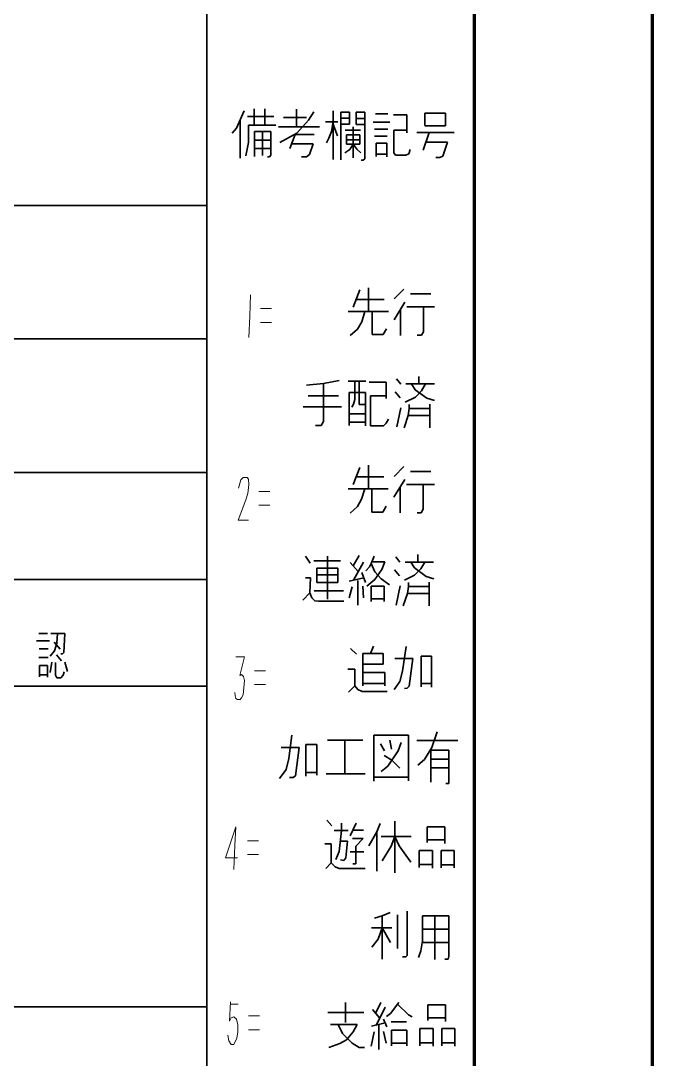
# Model space of a CAD drawing. Header units: millimetres. Extents: x 1333 to 104182, y -62926 to -5704.
# Drawn here: x 51457.1 to 51528, y -62705.4 to -62588.8 of the extents above; entities that cross this region are included whole.
import ezdxf

# ---------------------------------------------------------------- set-up
doc = ezdxf.new("R2010")
doc.units = ezdxf.units.MM
doc.header["$LTSCALE"] = 0.5
doc.layers.add('11', color=3, linetype='Continuous')

msp = doc.modelspace()

# ---------------------------------------------------------------- linework, layer by layer
at = {"color": 7, "lineweight": 70}
for p, q in [((51527.971, -61727.561), (51527.971, -62915.561)), ((51507.971, -61747.561), (51507.971, -62895.561))]:
    msp.add_line(p, q, dxfattribs=at)
at = {"color": 7, "lineweight": 35}
for p, q in [((51477.971, -62587.561), (51477.971, -62895.561)), ((51507.971, -62587.561), (51507.971, -62895.561)), ((51477.971, -62609.561), (51227.971, -62609.561)), ((51307.971, -62624.561), (51477.971, -62624.561)), ((51477.971, -62639.561), (51227.971, -62639.561)), ((51477.971, -62651.561), (51227.971, -62651.561)), ((51227.971, -62663.561), (51477.971, -62663.561)), ((51477.971, -62699.561), (51227.971, -62699.561))]:
    msp.add_line(p, q, dxfattribs=at)
at = {"color": 7, "lineweight": 35, "ltscale": 0.026489}
msp.add_line((51482.182, -62598.95), (51481.309, -62600.881), dxfattribs=at)
at = {"color": 7, "lineweight": 35, "ltscale": 0.022592}
for p, q in [((51483.282, -62600.532), (51483.282, -62598.724)), ((51484.493, -62598.724), (51484.493, -62600.532))]:
    msp.add_line(p, q, dxfattribs=at)
at = {"color": 7, "lineweight": 35, "ltscale": 0.024792}
msp.add_line((51488.055, -62598.765), (51488.055, -62600.748), dxfattribs=at)
at = {"color": 7, "lineweight": 35, "ltscale": 0.013913}
msp.add_line((51489.968, -62599.065), (51489.372, -62600.005), dxfattribs=at)
at = {"color": 7, "lineweight": 35, "ltscale": 0.068463}
msp.add_line((51492.153, -62598.944), (51492.153, -62604.421), dxfattribs=at)
at = {"color": 7, "lineweight": 35, "ltscale": 0.012268}
for p, q in [((51493.007, -62599.087), (51493.988, -62599.087)), ((51493.007, -62599.76), (51493.988, -62599.76)), ((51493.988, -62600.446), (51493.007, -62600.446))]:
    msp.add_line(p, q, dxfattribs=at)
at = {"color": 7, "lineweight": 35, "ltscale": 0.067004}
msp.add_line((51493.007, -62604.447), (51493.007, -62599.087), dxfattribs=at)
at = {"color": 7, "lineweight": 35, "ltscale": 0.016992}
msp.add_line((51493.988, -62599.087), (51493.988, -62600.446), dxfattribs=at)
at = {"color": 7, "lineweight": 35, "ltscale": 0.016995}
msp.add_line((51494.724, -62599.1), (51494.724, -62600.459), dxfattribs=at)
at = {"color": 7, "lineweight": 35, "ltscale": 0.012109}
for p, q in [((51494.724, -62599.1), (51495.693, -62599.1)), ((51494.724, -62599.786), (51495.693, -62599.786)), ((51494.724, -62600.459), (51495.693, -62600.459))]:
    msp.add_line(p, q, dxfattribs=at)
at = {"color": 7, "lineweight": 35, "ltscale": 0.065225}
msp.add_line((51495.693, -62599.1), (51495.693, -62604.318), dxfattribs=at)
at = {"color": 7, "lineweight": 35, "ltscale": 0.017529}
msp.add_line((51496.895, -62599.26), (51498.298, -62599.26), dxfattribs=at)
at = {"color": 7, "lineweight": 35, "ltscale": 0.018738}
msp.add_line((51498.943, -62599.377), (51500.442, -62599.377), dxfattribs=at)
at = {"color": 7, "lineweight": 35, "ltscale": 0.025366}
msp.add_line((51500.442, -62599.377), (51500.442, -62601.406), dxfattribs=at)
at = {"color": 7, "lineweight": 35, "ltscale": 0.017297}
msp.add_line((51502.459, -62600.582), (51502.459, -62599.198), dxfattribs=at)
at = {"color": 7, "lineweight": 35, "ltscale": 0.028625}
for p, q in [((51502.459, -62599.198), (51504.749, -62599.198)), ((51504.749, -62600.624), (51502.459, -62600.624))]:
    msp.add_line(p, q, dxfattribs=at)
at = {"color": 7, "lineweight": 35, "ltscale": 0.017828}
msp.add_line((51504.749, -62599.198), (51504.749, -62600.624), dxfattribs=at)
at = {"color": 7, "lineweight": 35, "ltscale": 0.05408}
msp.add_line((51481.733, -62599.944), (51481.733, -62604.27), dxfattribs=at)
at = {"color": 7, "lineweight": 35, "ltscale": 0.037341}
msp.add_line((51482.521, -62599.567), (51485.509, -62599.567), dxfattribs=at)
at = {"color": 7, "lineweight": 35, "ltscale": 0.038745}
msp.add_line((51485.733, -62600.532), (51482.634, -62600.532), dxfattribs=at)
at = {"color": 7, "lineweight": 35, "ltscale": 0.024649}
msp.add_line((51482.634, -62600.532), (51482.634, -62602.504), dxfattribs=at)
at = {"color": 7, "lineweight": 35, "ltscale": 0.03197}
msp.add_line((51486.599, -62599.686), (51489.157, -62599.686), dxfattribs=at)
at = {"color": 7, "lineweight": 35, "ltscale": 0.024245}
msp.add_line((51489.372, -62600.005), (51488.081, -62601.453), dxfattribs=at)
at = {"color": 7, "lineweight": 35, "ltscale": 0.017285}
msp.add_line((51491.301, -62600.162), (51492.683, -62600.162), dxfattribs=at)
at = {"color": 7, "lineweight": 35, "ltscale": 0.013968}
msp.add_line((51492.153, -62600.162), (51491.96, -62601.262), dxfattribs=at)
at = {"color": 7, "lineweight": 35, "ltscale": 0.018589}
msp.add_line((51492.12, -62600.354), (51492.657, -62601.741), dxfattribs=at)
at = {"color": 7, "lineweight": 35, "ltscale": 0.023584}
msp.add_line((51496.638, -62600.217), (51498.524, -62600.217), dxfattribs=at)
at = {"color": 7, "lineweight": 35, "ltscale": 0.009398}
msp.add_line((51481.309, -62600.881), (51480.802, -62601.436), dxfattribs=at)
at = {"color": 7, "lineweight": 35, "ltscale": 0.022888}
for p, q in [((51483.31, -62601.271), (51485.141, -62601.271)), ((51483.31, -62602.233), (51485.141, -62602.233)), ((51483.31, -62603.166), (51485.141, -62603.166))]:
    msp.add_line(p, q, dxfattribs=at)
at = {"color": 7, "lineweight": 35, "ltscale": 0.035175}
msp.add_line((51483.31, -62604.085), (51483.31, -62601.271), dxfattribs=at)
at = {"color": 7, "lineweight": 35, "ltscale": 0.033734}
msp.add_line((51484.207, -62601.271), (51484.207, -62603.97), dxfattribs=at)
at = {"color": 7, "lineweight": 35, "ltscale": 0.033121}
msp.add_line((51485.141, -62601.271), (51485.141, -62603.921), dxfattribs=at)
at = {"color": 7, "lineweight": 35, "ltscale": 0.057776}
msp.add_line((51486.016, -62600.748), (51490.638, -62600.748), dxfattribs=at)
at = {"color": 7, "lineweight": 35, "ltscale": 0.027368}
msp.add_line((51488.081, -62601.453), (51486.156, -62602.496), dxfattribs=at)
at = {"color": 7, "lineweight": 35, "ltscale": 0.020655}
msp.add_line((51487.872, -62601.613), (51487.309, -62603.167), dxfattribs=at)
at = {"color": 7, "lineweight": 35, "ltscale": 0.026672}
msp.add_line((51490.006, -62601.613), (51487.872, -62601.613), dxfattribs=at)
at = {"color": 7, "lineweight": 35, "ltscale": 0.010094}
msp.add_line((51491.96, -62601.262), (51491.663, -62602.013), dxfattribs=at)
at = {"color": 7, "lineweight": 35, "ltscale": 0.021643}
msp.add_line((51493.497, -62601.12), (51495.228, -62601.12), dxfattribs=at)
at = {"color": 7, "lineweight": 35, "ltscale": 0.013272}
for p, q in [((51493.665, -62601.638), (51493.665, -62602.699)), ((51495.151, -62602.699), (51495.151, -62601.638))]:
    msp.add_line(p, q, dxfattribs=at)
at = {"color": 7, "lineweight": 35, "ltscale": 0.018579}
for p, q in [((51495.151, -62601.638), (51493.665, -62601.638)), ((51493.665, -62602.181), (51495.151, -62602.181)), ((51493.665, -62602.699), (51495.151, -62602.699))]:
    msp.add_line(p, q, dxfattribs=at)
at = {"color": 7, "lineweight": 35, "ltscale": 0.043378}
msp.add_line((51494.401, -62600.731), (51494.401, -62604.201), dxfattribs=at)
at = {"color": 7, "lineweight": 35, "ltscale": 0.018542}
for p, q in [((51496.799, -62600.992), (51498.282, -62600.992)), ((51500.442, -62601.121), (51498.959, -62601.121))]:
    msp.add_line(p, q, dxfattribs=at)
at = {"color": 7, "lineweight": 35, "ltscale": 0.031509}
msp.add_line((51498.959, -62601.121), (51498.959, -62603.642), dxfattribs=at)
at = {"color": 7, "lineweight": 35, "ltscale": 0.052173}
msp.add_line((51501.561, -62601.373), (51505.735, -62601.373), dxfattribs=at)
at = {"color": 7, "lineweight": 35, "ltscale": 0.026109}
msp.add_line((51502.917, -62601.373), (51502.254, -62603.353), dxfattribs=at)
at = {"color": 7, "lineweight": 35, "ltscale": 0.018816}
msp.add_line((51482.634, -62602.504), (51482.352, -62603.983), dxfattribs=at)
at = {"color": 7, "lineweight": 35, "ltscale": 0.030383}
msp.add_line((51487.499, -62602.642), (51489.929, -62602.642), dxfattribs=at)
at = {"color": 7, "lineweight": 35, "ltscale": 0.015813}
msp.add_line((51489.929, -62602.642), (51489.499, -62603.831), dxfattribs=at)
at = {"color": 7, "lineweight": 35, "ltscale": 0.007452}
msp.add_line((51491.663, -62602.013), (51491.391, -62602.544), dxfattribs=at)
at = {"color": 7, "lineweight": 35, "ltscale": 0.008432}
msp.add_line((51494.401, -62602.699), (51494.04, -62603.269), dxfattribs=at)
at = {"color": 7, "lineweight": 35, "ltscale": 0.008768}
msp.add_line((51494.401, -62602.699), (51494.828, -62603.256), dxfattribs=at)
at = {"color": 7, "lineweight": 35, "ltscale": 0.017737}
msp.add_line((51496.799, -62601.794), (51498.218, -62601.794), dxfattribs=at)
at = {"color": 7, "lineweight": 35, "ltscale": 0.018582}
msp.add_line((51496.975, -62604.069), (51496.975, -62602.582), dxfattribs=at)
at = {"color": 7, "lineweight": 35, "ltscale": 0.015125}
for p, q in [((51496.975, -62602.582), (51498.185, -62602.582)), ((51496.975, -62603.81), (51498.185, -62603.81))]:
    msp.add_line(p, q, dxfattribs=at)
at = {"color": 7, "lineweight": 35, "ltscale": 0.019067}
msp.add_line((51498.185, -62602.582), (51498.185, -62604.108), dxfattribs=at)
at = {"color": 7, "lineweight": 35, "ltscale": 0.030469}
msp.add_line((51502.557, -62602.444), (51504.995, -62602.444), dxfattribs=at)
at = {"color": 7, "lineweight": 35, "ltscale": 0.020978}
msp.add_line((51504.995, -62602.444), (51504.462, -62604.036), dxfattribs=at)
at = {"color": 7, "lineweight": 35, "ltscale": 0.002612}
msp.add_line((51484.999, -62604.101), (51484.79, -62604.101), dxfattribs=at)
at = {"color": 7, "lineweight": 35, "ltscale": 0.002874}
msp.add_line((51485.141, -62603.921), (51484.999, -62604.101), dxfattribs=at)
at = {"color": 7, "lineweight": 35, "ltscale": 0.006799}
msp.add_line((51489.144, -62604.094), (51488.6, -62604.094), dxfattribs=at)
at = {"color": 7, "lineweight": 35, "ltscale": 0.005517}
msp.add_line((51489.499, -62603.831), (51489.144, -62604.094), dxfattribs=at)
at = {"color": 7, "lineweight": 35, "ltscale": 0.008515}
msp.add_line((51494.04, -62603.269), (51493.471, -62603.644), dxfattribs=at)
at = {"color": 7, "lineweight": 35, "ltscale": 0.007557}
msp.add_line((51494.828, -62603.256), (51495.28, -62603.657), dxfattribs=at)
at = {"color": 7, "lineweight": 35, "ltscale": 0.004298}
msp.add_line((51498.959, -62603.642), (51499.16, -62603.921), dxfattribs=at)
at = {"color": 7, "lineweight": 35, "ltscale": 0.014221}
msp.add_line((51499.16, -62603.921), (51500.298, -62603.921), dxfattribs=at)
at = {"color": 7, "lineweight": 35, "ltscale": 0.004869}
msp.add_line((51500.298, -62603.921), (51500.651, -62603.757), dxfattribs=at)
at = {"color": 7, "lineweight": 35, "ltscale": 0.006296}
msp.add_line((51500.651, -62603.757), (51500.811, -62603.28), dxfattribs=at)
at = {"color": 7, "lineweight": 35, "ltscale": 0.0046}
msp.add_line((51504.462, -62604.036), (51504.128, -62604.19), dxfattribs=at)
at = {"color": 7, "lineweight": 35, "ltscale": 0.002832}
msp.add_line((51495.532, -62604.479), (51495.305, -62604.479), dxfattribs=at)
at = {"color": 7, "lineweight": 35, "ltscale": 0.002853}
msp.add_line((51495.693, -62604.318), (51495.532, -62604.479), dxfattribs=at)
at = {"color": 7, "lineweight": 35, "ltscale": 0.005664}
msp.add_line((51504.128, -62604.19), (51503.675, -62604.19), dxfattribs=at)
at = {"color": 7, "lineweight": 35, "ltscale": 0.026062}
msp.add_line((51495.165, -62619.045), (51494.395, -62620.983), dxfattribs=at)
at = {"color": 7, "lineweight": 35, "ltscale": 0.033304}
for p, q in [((51496.132, -62618.803), (51496.132, -62621.467)), ((51496.118, -62638.732), (51496.118, -62641.397))]:
    msp.add_line(p, q, dxfattribs=at)
at = {"color": 7, "lineweight": 35, "ltscale": 0.019246}
msp.add_line((51500.086, -62618.957), (51499.01, -62620.058), dxfattribs=at)
at = {"color": 7, "lineweight": 35, "ltscale": 0.039099}
for p, q in [((51494.739, -62620.117), (51497.867, -62620.117)), ((51494.726, -62640.046), (51497.854, -62640.046))]:
    msp.add_line(p, q, dxfattribs=at)
at = {"color": 7, "lineweight": 35, "ltscale": 0.029158}
for p, q in [((51500.218, -62620.41), (51498.987, -62622.392)), ((51500.205, -62640.34), (51498.974, -62642.321))]:
    msp.add_line(p, q, dxfattribs=at)
at = {"color": 7, "lineweight": 35, "ltscale": 0.028564}
for p, q in [((51500.833, -62619.507), (51503.118, -62619.507)), ((51500.82, -62639.437), (51503.105, -62639.437))]:
    msp.add_line(p, q, dxfattribs=at)
at = {"color": 7, "lineweight": 35, "ltscale": 0.056299}
for p, q in [((51493.846, -62621.467), (51498.35, -62621.467)), ((51493.834, -62641.397), (51498.338, -62641.397))]:
    msp.add_line(p, q, dxfattribs=at)
at = {"color": 7, "lineweight": 35, "ltscale": 0.015235}
for p, q in [((51495.714, -62621.467), (51495.362, -62622.634)), ((51495.701, -62641.397), (51495.349, -62642.564))]:
    msp.add_line(p, q, dxfattribs=at)
at = {"color": 7, "lineweight": 35, "ltscale": 0.032477}
msp.add_line((51496.526, -62621.467), (51496.526, -62624.065), dxfattribs=at)
at = {"color": 7, "lineweight": 35, "ltscale": 0.036459}
msp.add_line((51499.704, -62621.237), (51499.704, -62624.153), dxfattribs=at)
at = {"color": 7, "lineweight": 35, "ltscale": 0.039001}
msp.add_line((51500.415, -62620.961), (51503.535, -62620.961), dxfattribs=at)
at = {"color": 7, "lineweight": 35, "ltscale": 0.034955}
for p, q in [((51502.283, -62620.961), (51502.283, -62623.757)), ((51502.27, -62640.89), (51502.27, -62643.687))]:
    msp.add_line(p, q, dxfattribs=at)
at = {"color": 7, "lineweight": 35, "ltscale": 0.011701}
msp.add_line((51495.362, -62622.634), (51494.901, -62623.449), dxfattribs=at)
at = {"color": 7, "lineweight": 35, "ltscale": 0.013835}
msp.add_line((51494.901, -62623.449), (51494.066, -62624.175), dxfattribs=at)
at = {"color": 7, "lineweight": 35, "ltscale": 0.009281}
msp.add_line((51497.757, -62624.065), (51498.128, -62623.422), dxfattribs=at)
at = {"color": 7, "lineweight": 35, "ltscale": 0.005464}
for p, q in [((51502.283, -62623.757), (51502.064, -62624.135)), ((51502.27, -62643.687), (51502.052, -62644.065))]:
    msp.add_line(p, q, dxfattribs=at)
at = {"color": 7, "lineweight": 35, "ltscale": 0.015381}
for p, q in [((51496.526, -62624.065), (51497.757, -62624.065)), ((51496.513, -62643.995), (51497.744, -62643.995))]:
    msp.add_line(p, q, dxfattribs=at)
at = {"color": 7, "lineweight": 35, "ltscale": 0.006055}
for p, q in [((51502.064, -62624.135), (51501.58, -62624.135)), ((51502.052, -62644.065), (51501.567, -62644.065))]:
    msp.add_line(p, q, dxfattribs=at)
at = {"color": 7, "lineweight": 35, "ltscale": 0.023991}
msp.add_line((51489.144, -62629.746), (51491.055, -62629.57), dxfattribs=at)
at = {"color": 7, "lineweight": 35, "ltscale": 0.022685}
msp.add_line((51491.055, -62629.57), (51492.836, -62629.218), dxfattribs=at)
at = {"color": 7, "lineweight": 35, "ltscale": 0.053122}
msp.add_line((51491.055, -62629.57), (51491.055, -62633.82), dxfattribs=at)
at = {"color": 7, "lineweight": 35, "ltscale": 0.024707}
msp.add_line((51493.846, -62629.306), (51495.823, -62629.306), dxfattribs=at)
at = {"color": 7, "lineweight": 35, "ltscale": 0.025598}
msp.add_line((51494.593, -62629.306), (51494.593, -62631.354), dxfattribs=at)
at = {"color": 7, "lineweight": 35, "ltscale": 0.032755}
msp.add_line((51495.077, -62629.306), (51495.077, -62631.926), dxfattribs=at)
at = {"color": 7, "lineweight": 35, "ltscale": 0.023621}
msp.add_line((51496.197, -62629.394), (51498.087, -62629.394), dxfattribs=at)
at = {"color": 7, "lineweight": 35, "ltscale": 0.02312}
msp.add_line((51498.087, -62629.394), (51498.087, -62631.244), dxfattribs=at)
at = {"color": 7, "lineweight": 35, "ltscale": 0.009403}
msp.add_line((51499.273, -62629.042), (51499.734, -62629.636), dxfattribs=at)
at = {"color": 7, "lineweight": 35, "ltscale": 0.039832}
msp.add_line((51500.327, -62629.614), (51503.513, -62629.614), dxfattribs=at)
at = {"color": 7, "lineweight": 35, "ltscale": 0.009538}
for p, q in [((51500.942, -62629.614), (51501.36, -62630.253)), ((51500.86, -62649.612), (51501.278, -62650.251))]:
    msp.add_line(p, q, dxfattribs=at)
at = {"color": 7, "lineweight": 35, "ltscale": 0.010736}
for p, q in [((51501.756, -62629.614), (51501.756, -62628.755)), ((51501.674, -62649.612), (51501.674, -62648.753))]:
    msp.add_line(p, q, dxfattribs=at)
at = {"color": 7, "lineweight": 35, "ltscale": 0.011223}
for p, q in [((51502.524, -62629.614), (51502.063, -62630.385)), ((51497.939, -62649.6), (51497.63, -62650.443)), ((51502.442, -62649.612), (51501.981, -62650.383))]:
    msp.add_line(p, q, dxfattribs=at)
at = {"color": 7, "lineweight": 35, "ltscale": 0.022803}
for p, q in [((51493.956, -62630.561), (51495.78, -62630.561)), ((51493.956, -62632.961), (51495.78, -62632.961)), ((51493.956, -62633.908), (51495.78, -62633.908))]:
    msp.add_line(p, q, dxfattribs=at)
at = {"color": 7, "lineweight": 35, "ltscale": 0.04624}
msp.add_line((51493.956, -62634.26), (51493.956, -62630.561), dxfattribs=at)
at = {"color": 7, "lineweight": 35, "ltscale": 0.047064}
msp.add_line((51495.78, -62630.561), (51495.78, -62634.326), dxfattribs=at)
at = {"color": 7, "lineweight": 35, "ltscale": 0.042386}
msp.add_line((51496.329, -62630.935), (51496.329, -62634.326), dxfattribs=at)
at = {"color": 7, "lineweight": 35, "ltscale": 0.021973}
msp.add_line((51498.087, -62630.935), (51496.329, -62630.935), dxfattribs=at)
at = {"color": 7, "lineweight": 35, "ltscale": 0.011127}
for p, q in [((51499.119, -62630.495), (51499.69, -62631.177)), ((51499.037, -62650.493), (51499.608, -62651.175))]:
    msp.add_line(p, q, dxfattribs=at)
at = {"color": 7, "lineweight": 35, "ltscale": 0.020452}
for p, q in [((51501.36, -62630.253), (51502.679, -62631.222)), ((51501.278, -62650.251), (51502.596, -62651.22))]:
    msp.add_line(p, q, dxfattribs=at)
at = {"color": 7, "lineweight": 35, "ltscale": 0.012254}
msp.add_line((51502.063, -62630.385), (51501.382, -62631.089), dxfattribs=at)
at = {"color": 7, "lineweight": 35, "ltscale": 0.042297}
msp.add_line((51489.364, -62630.957), (51492.748, -62630.957), dxfattribs=at)
at = {"color": 7, "lineweight": 35, "ltscale": 0.004815}
msp.add_line((51494.455, -62631.869), (51494.263, -62632.202), dxfattribs=at)
at = {"color": 7, "lineweight": 35, "ltscale": 0.006662}
msp.add_line((51494.593, -62631.354), (51494.455, -62631.869), dxfattribs=at)
at = {"color": 7, "lineweight": 35, "ltscale": 0.008789}
msp.add_line((51495.077, -62631.926), (51495.78, -62631.926), dxfattribs=at)
at = {"color": 7, "lineweight": 35, "ltscale": 0.015854}
msp.add_line((51501.382, -62631.089), (51500.239, -62631.64), dxfattribs=at)
at = {"color": 7, "lineweight": 35, "ltscale": 0.005807}
msp.add_line((51500.693, -62631.902), (51500.693, -62632.366), dxfattribs=at)
at = {"color": 7, "lineweight": 35, "ltscale": 0.011203}
for p, q in [((51502.679, -62631.222), (51503.535, -62631.486)), ((51502.596, -62651.22), (51503.453, -62651.484))]:
    msp.add_line(p, q, dxfattribs=at)
at = {"color": 7, "lineweight": 35, "ltscale": 0.033029}
for p, q in [((51503.008, -62631.882), (51503.008, -62634.524)), ((51502.926, -62651.88), (51502.926, -62654.522))]:
    msp.add_line(p, q, dxfattribs=at)
at = {"color": 7, "lineweight": 35, "ltscale": 0.053833}
msp.add_line((51488.793, -62632.168), (51493.099, -62632.168), dxfattribs=at)
at = {"color": 7, "lineweight": 35, "ltscale": 0.027528}
msp.add_line((51499.317, -62634.436), (51499.757, -62632.278), dxfattribs=at)
at = {"color": 7, "lineweight": 35, "ltscale": 0.0181}
for p, q in [((51500.591, -62633.159), (51500.108, -62634.524)), ((51500.509, -62653.157), (51500.026, -62654.522))]:
    msp.add_line(p, q, dxfattribs=at)
at = {"color": 7, "lineweight": 35, "ltscale": 0.009992}
msp.add_line((51500.693, -62632.366), (51500.591, -62633.159), dxfattribs=at)
at = {"color": 7, "lineweight": 35, "ltscale": 0.030212}
for p, q in [((51500.591, -62633.159), (51503.008, -62633.159)), ((51500.509, -62653.157), (51502.926, -62653.157))]:
    msp.add_line(p, q, dxfattribs=at)
at = {"color": 7, "lineweight": 35, "ltscale": 0.028931}
for p, q in [((51500.693, -62632.366), (51503.008, -62632.366)), ((51500.611, -62652.365), (51502.926, -62652.365))]:
    msp.add_line(p, q, dxfattribs=at)
at = {"color": 7, "lineweight": 35, "ltscale": 0.008105}
msp.add_line((51490.804, -62634.257), (51490.155, -62634.257), dxfattribs=at)
at = {"color": 7, "lineweight": 35, "ltscale": 0.006311}
msp.add_line((51491.055, -62633.82), (51490.804, -62634.257), dxfattribs=at)
at = {"color": 7, "lineweight": 35, "ltscale": 0.018396}
msp.add_line((51496.329, -62634.326), (51497.801, -62634.326), dxfattribs=at)
at = {"color": 7, "lineweight": 35, "ltscale": 0.005641}
msp.add_line((51497.801, -62634.326), (51498.12, -62634.007), dxfattribs=at)
at = {"color": 7, "lineweight": 35, "ltscale": 0.006568}
msp.add_line((51498.12, -62634.007), (51498.383, -62633.552), dxfattribs=at)
at = {"color": 7, "lineweight": 35, "ltscale": 0.026057}
msp.add_line((51495.151, -62638.974), (51494.383, -62640.912), dxfattribs=at)
at = {"color": 7, "lineweight": 35, "ltscale": 0.019243}
msp.add_line((51500.073, -62638.887), (51498.997, -62639.987), dxfattribs=at)
at = {"color": 7, "lineweight": 35, "ltscale": 0.03248}
msp.add_line((51496.513, -62641.397), (51496.513, -62643.995), dxfattribs=at)
at = {"color": 7, "lineweight": 35, "ltscale": 0.036456}
msp.add_line((51499.692, -62641.166), (51499.692, -62644.083), dxfattribs=at)
at = {"color": 7, "lineweight": 35, "ltscale": 0.038989}
msp.add_line((51500.403, -62640.89), (51503.522, -62640.89), dxfattribs=at)
at = {"color": 7, "lineweight": 35, "ltscale": 0.011707}
msp.add_line((51495.349, -62642.564), (51494.888, -62643.378), dxfattribs=at)
at = {"color": 7, "lineweight": 35, "ltscale": 0.013828}
msp.add_line((51494.888, -62643.378), (51494.054, -62644.105), dxfattribs=at)
at = {"color": 7, "lineweight": 35, "ltscale": 0.009289}
msp.add_line((51497.744, -62643.995), (51498.116, -62643.352), dxfattribs=at)
at = {"color": 7, "lineweight": 35, "ltscale": 0.012115}
msp.add_line((51489.047, -62648.934), (51489.575, -62649.746), dxfattribs=at)
at = {"color": 7, "lineweight": 35, "ltscale": 0.037488}
msp.add_line((51489.986, -62649.489), (51492.985, -62649.489), dxfattribs=at)
at = {"color": 7, "lineweight": 35, "ltscale": 0.060452}
msp.add_line((51491.505, -62648.96), (51491.505, -62653.796), dxfattribs=at)
at = {"color": 7, "lineweight": 35, "ltscale": 0.016808}
msp.add_line((51495.069, -62648.857), (51494.413, -62650.03), dxfattribs=at)
at = {"color": 7, "lineweight": 35, "ltscale": 0.011191}
msp.add_line((51496.755, -62648.96), (51496.408, -62649.785), dxfattribs=at)
at = {"color": 7, "lineweight": 35, "ltscale": 0.009411}
msp.add_line((51499.19, -62649.04), (51499.652, -62649.634), dxfattribs=at)
at = {"color": 7, "lineweight": 35, "ltscale": 0.020151}
for p, q in [((51490.321, -62650.288), (51490.321, -62651.9)), ((51492.688, -62651.9), (51492.688, -62650.288))]:
    msp.add_line(p, q, dxfattribs=at)
at = {"color": 7, "lineweight": 35, "ltscale": 0.02959}
for p, q in [((51492.688, -62650.288), (51490.321, -62650.288)), ((51492.688, -62651.062), (51490.321, -62651.062)), ((51490.321, -62651.9), (51492.688, -62651.9))]:
    msp.add_line(p, q, dxfattribs=at)
at = {"color": 7, "lineweight": 35, "ltscale": 0.01723}
msp.add_line((51494.065, -62649.656), (51494.979, -62650.688), dxfattribs=at)
at = {"color": 7, "lineweight": 35, "ltscale": 0.029078}
msp.add_line((51495.571, -62649.63), (51494.426, -62651.655), dxfattribs=at)
at = {"color": 7, "lineweight": 35, "ltscale": 0.007867}
msp.add_line((51496.24, -62650.133), (51495.815, -62650.598), dxfattribs=at)
at = {"color": 7, "lineweight": 35, "ltscale": 0.004832}
msp.add_line((51496.408, -62649.785), (51496.24, -62650.133), dxfattribs=at)
at = {"color": 7, "lineweight": 35, "ltscale": 0.012763}
msp.add_line((51496.408, -62649.785), (51496.833, -62650.714), dxfattribs=at)
at = {"color": 7, "lineweight": 35, "ltscale": 0.018176}
for p, q in [((51496.485, -62649.6), (51497.939, -62649.6)), ((51496.421, -62652.313), (51497.875, -62652.313)), ((51496.421, -62653.757), (51497.875, -62653.757))]:
    msp.add_line(p, q, dxfattribs=at)
at = {"color": 7, "lineweight": 35, "ltscale": 0.017303}
msp.add_line((51497.63, -62650.443), (51496.819, -62651.565), dxfattribs=at)
at = {"color": 7, "lineweight": 35, "ltscale": 0.013237}
msp.add_line((51496.833, -62650.714), (51497.527, -62651.513), dxfattribs=at)
at = {"color": 7, "lineweight": 35, "ltscale": 0.039819}
msp.add_line((51500.245, -62649.612), (51503.43, -62649.612), dxfattribs=at)
at = {"color": 7, "lineweight": 35, "ltscale": 0.012257}
msp.add_line((51501.981, -62650.383), (51501.3, -62651.088), dxfattribs=at)
at = {"color": 7, "lineweight": 35, "ltscale": 0.007087}
msp.add_line((51489.034, -62651.371), (51489.6, -62651.397), dxfattribs=at)
at = {"color": 7, "lineweight": 35, "ltscale": 0.02081}
msp.add_line((51489.6, -62651.397), (51489.536, -62653.061), dxfattribs=at)
at = {"color": 7, "lineweight": 35, "ltscale": 0.021142}
msp.add_line((51493.937, -62651.758), (51495.584, -62651.371), dxfattribs=at)
at = {"color": 7, "lineweight": 35, "ltscale": 0.034821}
msp.add_line((51494.928, -62651.681), (51494.928, -62654.467), dxfattribs=at)
at = {"color": 7, "lineweight": 35, "ltscale": 0.015353}
msp.add_line((51495.365, -62650.766), (51495.803, -62651.913), dxfattribs=at)
at = {"color": 7, "lineweight": 35, "ltscale": 0.014493}
msp.add_line((51496.819, -62651.565), (51495.944, -62652.326), dxfattribs=at)
at = {"color": 7, "lineweight": 35, "ltscale": 0.014467}
msp.add_line((51497.527, -62651.513), (51498.479, -62652.171), dxfattribs=at)
at = {"color": 7, "lineweight": 35, "ltscale": 0.015852}
msp.add_line((51501.3, -62651.088), (51500.157, -62651.638), dxfattribs=at)
at = {"color": 7, "lineweight": 35, "ltscale": 0.005811}
msp.add_line((51500.611, -62651.9), (51500.611, -62652.365), dxfattribs=at)
at = {"color": 7, "lineweight": 35, "ltscale": 0.014014}
msp.add_line((51489.536, -62653.061), (51488.763, -62653.873), dxfattribs=at)
at = {"color": 7, "lineweight": 35, "ltscale": 0.007453}
msp.add_line((51489.536, -62653.061), (51489.755, -62653.616), dxfattribs=at)
at = {"color": 7, "lineweight": 35, "ltscale": 0.040857}
msp.add_line((51490.038, -62652.842), (51493.306, -62652.842), dxfattribs=at)
at = {"color": 7, "lineweight": 35, "ltscale": 0.015832}
msp.add_line((51494.284, -62652.391), (51493.963, -62653.616), dxfattribs=at)
at = {"color": 7, "lineweight": 35, "ltscale": 0.016815}
msp.add_line((51495.469, -62652.3), (51495.571, -62653.641), dxfattribs=at)
at = {"color": 7, "lineweight": 35, "ltscale": 0.021439}
for p, q in [((51496.421, -62654.028), (51496.421, -62652.313)), ((51497.875, -62652.313), (51497.875, -62654.028))]:
    msp.add_line(p, q, dxfattribs=at)
at = {"color": 7, "lineweight": 35, "ltscale": 0.027525}
msp.add_line((51499.235, -62654.434), (51499.675, -62652.276), dxfattribs=at)
at = {"color": 7, "lineweight": 35, "ltscale": 0.009989}
msp.add_line((51500.611, -62652.365), (51500.509, -62653.157), dxfattribs=at)
at = {"color": 7, "lineweight": 35, "ltscale": 0.005915}
msp.add_line((51489.755, -62653.616), (51490.089, -62653.951), dxfattribs=at)
at = {"color": 7, "lineweight": 35, "ltscale": 0.005361}
msp.add_line((51490.089, -62653.951), (51490.514, -62654.003), dxfattribs=at)
at = {"color": 7, "lineweight": 35, "ltscale": 0.035547}
msp.add_line((51490.514, -62654.003), (51493.358, -62654.003), dxfattribs=at)
at = {"color": 7, "lineweight": 35, "ltscale": 0.011829}
msp.add_line((51459.129, -62657.628), (51460.075, -62657.628), dxfattribs=at)
at = {"color": 7, "lineweight": 35, "ltscale": 0.01936}
msp.add_line((51460.475, -62657.647), (51462.024, -62657.647), dxfattribs=at)
at = {"color": 7, "lineweight": 35, "ltscale": 0.013301}
msp.add_line((51461.202, -62657.647), (51461.154, -62658.71), dxfattribs=at)
at = {"color": 7, "lineweight": 35, "ltscale": 0.026356}
msp.add_line((51462.024, -62657.647), (51461.938, -62659.754), dxfattribs=at)
at = {"color": 7, "lineweight": 35, "ltscale": 0.01803}
msp.add_line((51458.871, -62658.442), (51460.313, -62658.442), dxfattribs=at)
at = {"color": 7, "lineweight": 35, "ltscale": 0.013477}
msp.add_line((51460.82, -62658.595), (51461.527, -62659.409), dxfattribs=at)
at = {"color": 7, "lineweight": 35, "ltscale": 0.011503}
msp.add_line((51461.154, -62658.71), (51460.858, -62659.582), dxfattribs=at)
at = {"color": 7, "lineweight": 35, "ltscale": 0.012549}
msp.add_line((51459.147, -62659.361), (51460.151, -62659.361), dxfattribs=at)
at = {"color": 7, "lineweight": 35, "ltscale": 0.009363}
msp.add_line((51460.858, -62659.582), (51460.389, -62660.166), dxfattribs=at)
at = {"color": 7, "lineweight": 35, "ltscale": 0.010799}
msp.add_line((51461.116, -62660.041), (51461.661, -62660.712), dxfattribs=at)
at = {"color": 7, "lineweight": 35, "ltscale": 0.002505}
msp.add_line((51461.775, -62659.907), (51461.575, -62659.917), dxfattribs=at)
at = {"color": 7, "lineweight": 35, "ltscale": 0.002798}
msp.add_line((51461.938, -62659.754), (51461.775, -62659.907), dxfattribs=at)
at = {"color": 7, "lineweight": 35, "ltscale": 0.01167}
msp.add_line((51494.09, -62659.321), (51494.791, -62659.938), dxfattribs=at)
at = {"color": 7, "lineweight": 35, "ltscale": 0.028906}
for p, q in [((51495.468, -62659.888), (51497.78, -62659.888)), ((51497.78, -62661.084), (51495.468, -62661.084))]:
    msp.add_line(p, q, dxfattribs=at)
at = {"color": 7, "lineweight": 35, "ltscale": 0.045157}
msp.add_line((51495.468, -62663.501), (51495.468, -62659.888), dxfattribs=at)
at = {"color": 7, "lineweight": 35, "ltscale": 0.011326}
msp.add_line((51496.673, -62659.05), (51496.329, -62659.888), dxfattribs=at)
at = {"color": 7, "lineweight": 35, "ltscale": 0.014951}
msp.add_line((51497.78, -62659.888), (51497.78, -62661.084), dxfattribs=at)
at = {"color": 7, "lineweight": 35, "ltscale": 0.034764}
msp.add_line((51500.364, -62659.111), (51499.946, -62661.861), dxfattribs=at)
at = {"color": 7, "lineweight": 35, "ltscale": 0.012781}
msp.add_line((51459.129, -62660.329), (51460.151, -62660.329), dxfattribs=at)
at = {"color": 7, "lineweight": 35, "ltscale": 0.010999}
for p, q in [((51459.195, -62661.229), (51460.075, -62661.229)), ((51459.195, -62662.282), (51460.075, -62662.282))]:
    msp.add_line(p, q, dxfattribs=at)
at = {"color": 7, "lineweight": 35, "ltscale": 0.015799}
msp.add_line((51459.195, -62662.493), (51459.195, -62661.229), dxfattribs=at)
at = {"color": 7, "lineweight": 35, "ltscale": 0.016516}
msp.add_line((51460.075, -62661.229), (51460.075, -62662.55), dxfattribs=at)
at = {"color": 7, "lineweight": 35, "ltscale": 0.014818}
msp.add_line((51460.591, -62660.855), (51460.389, -62662.024), dxfattribs=at)
at = {"color": 7, "lineweight": 35, "ltscale": 0.017834}
msp.add_line((51460.972, -62660.884), (51460.972, -62662.311), dxfattribs=at)
at = {"color": 7, "lineweight": 35, "ltscale": 0.013793}
msp.add_line((51462.033, -62660.855), (51462.329, -62661.918), dxfattribs=at)
at = {"color": 7, "lineweight": 35, "ltscale": 0.02522}
msp.add_line((51499.096, -62660.431), (51501.114, -62660.431), dxfattribs=at)
at = {"color": 7, "lineweight": 35, "ltscale": 0.039231}
msp.add_line((51501.114, -62660.431), (51500.672, -62663.538), dxfattribs=at)
at = {"color": 7, "lineweight": 35, "ltscale": 0.014624}
for p, q in [((51502.024, -62660.172), (51503.194, -62660.172)), ((51503.194, -62663.254), (51502.024, -62663.254))]:
    msp.add_line(p, q, dxfattribs=at)
at = {"color": 7, "lineweight": 35, "ltscale": 0.043307}
msp.add_line((51502.024, -62663.637), (51502.024, -62660.172), dxfattribs=at)
at = {"color": 7, "lineweight": 35, "ltscale": 0.043768}
msp.add_line((51503.194, -62660.172), (51503.194, -62663.673), dxfattribs=at)
at = {"color": 7, "lineweight": 35, "ltscale": 0.00408}
msp.add_line((51460.972, -62662.311), (51461.136, -62662.594), dxfattribs=at)
at = {"color": 7, "lineweight": 35, "ltscale": 0.005028}
msp.add_line((51461.575, -62662.594), (51461.859, -62662.309), dxfattribs=at)
at = {"color": 7, "lineweight": 35, "ltscale": 0.004708}
msp.add_line((51461.859, -62662.309), (51461.957, -62661.945), dxfattribs=at)
at = {"color": 7, "lineweight": 35, "ltscale": 0.009998}
msp.add_line((51493.806, -62661.627), (51494.606, -62661.627), dxfattribs=at)
at = {"color": 7, "lineweight": 35, "ltscale": 0.023425}
msp.add_line((51494.606, -62661.627), (51494.606, -62663.501), dxfattribs=at)
at = {"color": 7, "lineweight": 35, "ltscale": 0.031213}
for p, q in [((51495.468, -62662.021), (51497.965, -62662.021)), ((51495.468, -62663.242), (51497.965, -62663.242))]:
    msp.add_line(p, q, dxfattribs=at)
at = {"color": 7, "lineweight": 35, "ltscale": 0.018649}
msp.add_line((51497.965, -62662.021), (51497.965, -62663.513), dxfattribs=at)
at = {"color": 7, "lineweight": 35, "ltscale": 0.014994}
msp.add_line((51499.946, -62661.861), (51499.638, -62663.02), dxfattribs=at)
at = {"color": 7, "lineweight": 35, "ltscale": 0.005493}
msp.add_line((51461.136, -62662.594), (51461.575, -62662.594), dxfattribs=at)
at = {"color": 7, "lineweight": 35, "ltscale": 0.012846}
msp.add_line((51494.606, -62663.501), (51493.88, -62664.228), dxfattribs=at)
at = {"color": 7, "lineweight": 35, "ltscale": 0.006719}
msp.add_line((51494.606, -62663.501), (51494.927, -62663.932), dxfattribs=at)
at = {"color": 7, "lineweight": 35, "ltscale": 0.00791}
msp.add_line((51499.38, -62663.415), (51498.999, -62663.92), dxfattribs=at)
at = {"color": 7, "lineweight": 35, "ltscale": 0.005891}
msp.add_line((51499.638, -62663.02), (51499.38, -62663.415), dxfattribs=at)
at = {"color": 7, "lineweight": 35, "ltscale": 0.003947}
msp.add_line((51500.672, -62663.538), (51500.474, -62663.785), dxfattribs=at)
at = {"color": 7, "lineweight": 35, "ltscale": 0.006604}
msp.add_line((51494.927, -62663.932), (51495.406, -62664.154), dxfattribs=at)
at = {"color": 7, "lineweight": 35, "ltscale": 0.035364}
msp.add_line((51495.406, -62664.154), (51498.235, -62664.154), dxfattribs=at)
at = {"color": 7, "lineweight": 35, "ltscale": 0.00369}
msp.add_line((51500.474, -62663.785), (51500.179, -62663.797), dxfattribs=at)
at = {"color": 7, "lineweight": 35, "ltscale": 0.032837}
msp.add_line((51487.52, -62669.059), (51487.161, -62671.661), dxfattribs=at)
at = {"color": 7, "lineweight": 35, "ltscale": 0.064307}
msp.add_line((51496.728, -62674.203), (51496.728, -62669.059), dxfattribs=at)
at = {"color": 7, "lineweight": 35, "ltscale": 0.048694}
for p, q in [((51496.728, -62669.059), (51500.624, -62669.059)), ((51496.728, -62673.783), (51500.624, -62673.783))]:
    msp.add_line(p, q, dxfattribs=at)
at = {"color": 7, "lineweight": 35, "ltscale": 0.063806}
msp.add_line((51500.624, -62669.059), (51500.624, -62674.163), dxfattribs=at)
at = {"color": 7, "lineweight": 35, "ltscale": 0.023103}
msp.add_line((51503.839, -62668.678), (51503.22, -62670.42), dxfattribs=at)
at = {"color": 7, "lineweight": 35, "ltscale": 0.025464}
for p, q in [((51486.303, -62670.42), (51488.34, -62670.42)), ((51503.12, -62670.72), (51505.157, -62670.72)), ((51503.12, -62671.761), (51505.157, -62671.761)), ((51503.12, -62672.722), (51505.157, -62672.722))]:
    msp.add_line(p, q, dxfattribs=at)
at = {"color": 7, "lineweight": 35, "ltscale": 0.040129}
msp.add_line((51488.34, -62670.42), (51487.921, -62673.603), dxfattribs=at)
at = {"color": 7, "lineweight": 35, "ltscale": 0.04429}
msp.add_line((51489.098, -62673.643), (51489.098, -62670.099), dxfattribs=at)
at = {"color": 7, "lineweight": 35, "ltscale": 0.015234}
for p, q in [((51489.098, -62670.099), (51490.317, -62670.099)), ((51489.098, -62673.242), (51490.317, -62673.242))]:
    msp.add_line(p, q, dxfattribs=at)
at = {"color": 7, "lineweight": 35, "ltscale": 0.043039}
msp.add_line((51490.317, -62670.099), (51490.317, -62673.543), dxfattribs=at)
at = {"color": 7, "lineweight": 35, "ltscale": 0.04917}
msp.add_line((51491.536, -62669.599), (51495.47, -62669.599), dxfattribs=at)
at = {"color": 7, "lineweight": 35, "ltscale": 0.04729}
msp.add_line((51493.472, -62669.599), (51493.472, -62673.382), dxfattribs=at)
at = {"color": 7, "lineweight": 35, "ltscale": 0.011082}
msp.add_line((51497.487, -62670.019), (51497.907, -62670.8), dxfattribs=at)
at = {"color": 7, "lineweight": 35, "ltscale": 0.012709}
msp.add_line((51498.526, -62669.619), (51498.706, -62670.62), dxfattribs=at)
at = {"color": 7, "lineweight": 35, "ltscale": 0.012587}
msp.add_line((51499.445, -62670.8), (51499.804, -62669.859), dxfattribs=at)
at = {"color": 7, "lineweight": 35, "ltscale": 0.057166}
msp.add_line((51501.562, -62669.659), (51506.136, -62669.659), dxfattribs=at)
at = {"color": 7, "lineweight": 35, "ltscale": 0.01973}
msp.add_line((51503.22, -62670.42), (51502.421, -62671.781), dxfattribs=at)
at = {"color": 7, "lineweight": 35, "ltscale": 0.016199}
msp.add_line((51487.161, -62671.661), (51486.862, -62672.922), dxfattribs=at)
at = {"color": 7, "lineweight": 35, "ltscale": 0.012621}
msp.add_line((51497.888, -62671.321), (51498.751, -62671.844), dxfattribs=at)
at = {"color": 7, "lineweight": 35, "ltscale": 0.02615}
msp.add_line((51498.286, -62672.542), (51499.445, -62670.8), dxfattribs=at)
at = {"color": 7, "lineweight": 35, "ltscale": 0.045288}
msp.add_line((51503.12, -62674.343), (51503.12, -62670.72), dxfattribs=at)
at = {"color": 7, "lineweight": 35, "ltscale": 0.04704}
msp.add_line((51505.157, -62670.72), (51505.157, -62674.483), dxfattribs=at)
at = {"color": 7, "lineweight": 35, "ltscale": 0.01174}
msp.add_line((51497.548, -62673.122), (51498.286, -62672.542), dxfattribs=at)
at = {"color": 7, "lineweight": 35, "ltscale": 0.016009}
msp.add_line((51498.751, -62671.844), (51499.644, -62672.762), dxfattribs=at)
at = {"color": 7, "lineweight": 35, "ltscale": 0.012411}
msp.add_line((51502.421, -62671.781), (51501.662, -62672.422), dxfattribs=at)
at = {"color": 7, "lineweight": 35, "ltscale": 0.015411}
msp.add_line((51486.862, -62672.922), (51486.142, -62673.923), dxfattribs=at)
at = {"color": 7, "lineweight": 35, "ltscale": 0.005249}
msp.add_line((51487.661, -62673.823), (51487.241, -62673.823), dxfattribs=at)
at = {"color": 7, "lineweight": 35, "ltscale": 0.004257}
msp.add_line((51487.921, -62673.603), (51487.661, -62673.823), dxfattribs=at)
at = {"color": 7, "lineweight": 35, "ltscale": 0.054932}
msp.add_line((51491.355, -62673.382), (51495.75, -62673.382), dxfattribs=at)
at = {"color": 7, "lineweight": 35, "ltscale": 0.004248}
msp.add_line((51505.157, -62674.483), (51504.817, -62674.483), dxfattribs=at)
at = {"color": 7, "lineweight": 35, "ltscale": 0.010826}
msp.add_line((51491.436, -62678.599), (51492.018, -62679.24), dxfattribs=at)
at = {"color": 7, "lineweight": 35, "ltscale": 0.072397}
msp.add_line((51499.096, -62678.715), (51499.096, -62684.507), dxfattribs=at)
at = {"color": 7, "lineweight": 35, "ltscale": 0.019629}
msp.add_line((51492.251, -62679.745), (51493.821, -62679.745), dxfattribs=at)
at = {"color": 7, "lineweight": 35, "ltscale": 0.029861}
msp.add_line((51493.104, -62679.745), (51492.813, -62682.116), dxfattribs=at)
at = {"color": 7, "lineweight": 35, "ltscale": 0.009961}
msp.add_line((51493.104, -62678.948), (51493.104, -62679.745), dxfattribs=at)
at = {"color": 7, "lineweight": 35, "ltscale": 0.019765}
msp.add_line((51494.753, -62678.948), (51494.054, -62680.367), dxfattribs=at)
at = {"color": 7, "lineweight": 35, "ltscale": 0.014697}
msp.add_line((51494.372, -62679.721), (51495.548, -62679.721), dxfattribs=at)
at = {"color": 7, "lineweight": 35, "ltscale": 0.012853}
msp.add_line((51497.448, -62678.968), (51497.06, -62679.92), dxfattribs=at)
at = {"color": 7, "lineweight": 35, "ltscale": 0.021866}
for p, q in [((51502.704, -62681.106), (51502.704, -62679.357)), ((51502.78, -62701.101), (51502.78, -62699.352))]:
    msp.add_line(p, q, dxfattribs=at)
at = {"color": 7, "lineweight": 35, "ltscale": 0.024963}
for p, q in [((51502.704, -62679.357), (51504.701, -62679.357)), ((51502.704, -62680.795), (51504.701, -62680.795)), ((51502.78, -62699.352), (51504.777, -62699.352)), ((51502.78, -62700.79), (51504.777, -62700.79))]:
    msp.add_line(p, q, dxfattribs=at)
at = {"color": 7, "lineweight": 35, "ltscale": 0.02308}
for p, q in [((51504.701, -62679.357), (51504.701, -62681.203)), ((51504.777, -62699.352), (51504.777, -62701.199))]:
    msp.add_line(p, q, dxfattribs=at)
at = {"color": 7, "lineweight": 35, "ltscale": 0.010352}
msp.add_line((51492.955, -62680.961), (51493.783, -62680.961), dxfattribs=at)
at = {"color": 7, "lineweight": 35, "ltscale": 0.023586}
msp.add_line((51493.783, -62680.961), (51493.569, -62682.836), dxfattribs=at)
at = {"color": 7, "lineweight": 35, "ltscale": 0.015027}
msp.add_line((51494.326, -62680.659), (51495.528, -62680.659), dxfattribs=at)
at = {"color": 7, "lineweight": 35, "ltscale": 0.014931}
msp.add_line((51495.528, -62680.659), (51494.683, -62681.503), dxfattribs=at)
at = {"color": 7, "lineweight": 35, "ltscale": 0.022409}
msp.add_line((51497.06, -62679.92), (51496.168, -62681.475), dxfattribs=at)
at = {"color": 7, "lineweight": 35, "ltscale": 0.054904}
msp.add_line((51497.06, -62679.92), (51497.06, -62684.313), dxfattribs=at)
at = {"color": 7, "lineweight": 35, "ltscale": 0.041943}
msp.add_line((51497.545, -62680.425), (51500.9, -62680.425), dxfattribs=at)
at = {"color": 7, "lineweight": 35, "ltscale": 0.014704}
msp.add_line((51499.096, -62680.425), (51498.65, -62681.514), dxfattribs=at)
at = {"color": 7, "lineweight": 35, "ltscale": 0.014671}
msp.add_line((51499.096, -62680.425), (51499.581, -62681.495), dxfattribs=at)
at = {"color": 7, "lineweight": 35, "ltscale": 0.008972}
msp.add_line((51491.222, -62681.242), (51491.94, -62681.242), dxfattribs=at)
at = {"color": 7, "lineweight": 35, "ltscale": 0.026965}
msp.add_line((51491.94, -62681.242), (51491.94, -62683.399), dxfattribs=at)
at = {"color": 7, "lineweight": 35, "ltscale": 0.012227}
msp.add_line((51492.813, -62682.116), (51492.464, -62683.03), dxfattribs=at)
at = {"color": 7, "lineweight": 35, "ltscale": 0.018921}
msp.add_line((51494.073, -62682.136), (51495.587, -62682.136), dxfattribs=at)
at = {"color": 7, "lineweight": 35, "ltscale": 0.024911}
msp.add_line((51494.683, -62681.503), (51494.683, -62683.496), dxfattribs=at)
at = {"color": 7, "lineweight": 35, "ltscale": 0.023989}
msp.add_line((51498.65, -62681.514), (51497.641, -62683.146), dxfattribs=at)
at = {"color": 7, "lineweight": 35, "ltscale": 0.027828}
msp.add_line((51499.581, -62681.495), (51500.881, -62683.302), dxfattribs=at)
at = {"color": 7, "lineweight": 35, "ltscale": 0.018665}
for p, q in [((51501.811, -62682), (51503.304, -62682)), ((51501.811, -62683.593), (51503.304, -62683.593))]:
    msp.add_line(p, q, dxfattribs=at)
at = {"color": 7, "lineweight": 35, "ltscale": 0.024051}
for p, q in [((51501.811, -62683.924), (51501.811, -62682)), ((51501.888, -62703.92), (51501.888, -62701.995))]:
    msp.add_line(p, q, dxfattribs=at)
at = {"color": 7, "lineweight": 35, "ltscale": 0.02478}
for p, q in [((51503.304, -62682), (51503.304, -62683.982)), ((51503.382, -62701.995), (51503.382, -62703.978))]:
    msp.add_line(p, q, dxfattribs=at)
at = {"color": 7, "lineweight": 35, "ltscale": 0.018188}
for p, q in [((51504.274, -62682), (51505.729, -62682)), ((51504.274, -62683.613), (51505.729, -62683.613)), ((51504.35, -62701.995), (51505.805, -62701.995)), ((51504.35, -62703.609), (51505.805, -62703.609))]:
    msp.add_line(p, q, dxfattribs=at)
at = {"color": 7, "lineweight": 35, "ltscale": 0.024292}
msp.add_line((51504.274, -62683.943), (51504.274, -62682), dxfattribs=at)
at = {"color": 7, "lineweight": 35, "ltscale": 0.024536}
for p, q in [((51505.729, -62682), (51505.729, -62683.963)), ((51505.805, -62701.995), (51505.805, -62703.958))]:
    msp.add_line(p, q, dxfattribs=at)
at = {"color": 7, "lineweight": 35, "ltscale": 0.010809}
msp.add_line((51491.94, -62683.399), (51491.329, -62684.011), dxfattribs=at)
at = {"color": 7, "lineweight": 35, "ltscale": 0.007896}
msp.add_line((51491.94, -62683.399), (51492.387, -62683.846), dxfattribs=at)
at = {"color": 7, "lineweight": 35, "ltscale": 0.004399}
msp.add_line((51493.337, -62683.127), (51492.997, -62683.036), dxfattribs=at)
at = {"color": 7, "lineweight": 35, "ltscale": 0.00466}
msp.add_line((51493.569, -62682.836), (51493.337, -62683.127), dxfattribs=at)
at = {"color": 7, "lineweight": 35, "ltscale": 0.005992}
msp.add_line((51492.387, -62683.846), (51492.833, -62684.021), dxfattribs=at)
at = {"color": 7, "lineweight": 35, "ltscale": 0.036597}
msp.add_line((51492.833, -62684.021), (51495.761, -62684.021), dxfattribs=at)
at = {"color": 7, "lineweight": 35, "ltscale": 0.004236}
msp.add_line((51494.683, -62683.496), (51494.345, -62683.496), dxfattribs=at)
at = {"color": 7, "lineweight": 35, "ltscale": 0.012213}
msp.add_line((51498.544, -62688.973), (51497.641, -62689.348), dxfattribs=at)
at = {"color": 7, "lineweight": 35, "ltscale": 0.046832}
msp.add_line((51499.394, -62689.244), (51499.394, -62692.991), dxfattribs=at)
at = {"color": 7, "lineweight": 35, "ltscale": 0.062335}
msp.add_line((51500.452, -62688.805), (51500.452, -62693.792), dxfattribs=at)
at = {"color": 7, "lineweight": 35, "ltscale": 0.011218}
msp.add_line((51497.641, -62689.348), (51496.778, -62689.593), dxfattribs=at)
at = {"color": 7, "lineweight": 35, "ltscale": 0.060556}
msp.add_line((51497.641, -62689.348), (51497.641, -62694.192), dxfattribs=at)
at = {"color": 7, "lineweight": 35, "ltscale": 0.03504}
msp.add_line((51502.192, -62692.138), (51502.192, -62689.335), dxfattribs=at)
at = {"color": 7, "lineweight": 35, "ltscale": 0.037061}
for p, q in [((51502.192, -62689.335), (51505.157, -62689.335)), ((51502.192, -62690.833), (51505.157, -62690.833))]:
    msp.add_line(p, q, dxfattribs=at)
at = {"color": 7, "lineweight": 35, "ltscale": 0.061365}
msp.add_line((51503.571, -62689.335), (51503.571, -62694.244), dxfattribs=at)
at = {"color": 7, "lineweight": 35, "ltscale": 0.057004}
msp.add_line((51505.157, -62689.335), (51505.157, -62693.895), dxfattribs=at)
at = {"color": 7, "lineweight": 35, "ltscale": 0.028357}
msp.add_line((51496.469, -62690.704), (51498.737, -62690.704), dxfattribs=at)
at = {"color": 7, "lineweight": 35, "ltscale": 0.016443}
msp.add_line((51497.641, -62690.704), (51497.203, -62691.944), dxfattribs=at)
at = {"color": 7, "lineweight": 35, "ltscale": 0.023444}
msp.add_line((51497.641, -62690.704), (51498.596, -62692.319), dxfattribs=at)
at = {"color": 7, "lineweight": 35, "ltscale": 0.01462}
msp.add_line((51497.203, -62691.944), (51496.494, -62692.874), dxfattribs=at)
at = {"color": 7, "lineweight": 35, "ltscale": 0.014231}
msp.add_line((51502.012, -62693.262), (51502.192, -62692.138), dxfattribs=at)
at = {"color": 7, "lineweight": 35, "ltscale": 0.037476}
msp.add_line((51502.159, -62692.346), (51505.157, -62692.346), dxfattribs=at)
at = {"color": 7, "lineweight": 35, "ltscale": 0.002741}
msp.add_line((51500.452, -62693.792), (51500.297, -62693.946), dxfattribs=at)
at = {"color": 7, "lineweight": 35, "ltscale": 0.01011}
msp.add_line((51501.741, -62694.024), (51502.012, -62693.262), dxfattribs=at)
at = {"color": 7, "lineweight": 35, "ltscale": 0.00392}
msp.add_line((51505.157, -62693.895), (51505.076, -62694.198), dxfattribs=at)
at = {"color": 7, "lineweight": 35, "ltscale": 0.004504}
msp.add_line((51500.297, -62693.946), (51499.936, -62693.946), dxfattribs=at)
at = {"color": 7, "lineweight": 35, "ltscale": 0.004956}
msp.add_line((51505.076, -62694.198), (51504.679, -62694.198), dxfattribs=at)
at = {"color": 7, "lineweight": 35, "ltscale": 0.028043}
msp.add_line((51493.535, -62699.078), (51493.535, -62701.321), dxfattribs=at)
at = {"color": 7, "lineweight": 35, "ltscale": 0.016178}
msp.add_line((51497.507, -62699.078), (51496.929, -62700.235), dxfattribs=at)
at = {"color": 7, "lineweight": 35, "ltscale": 0.028404}
msp.add_line((51497.978, -62699.603), (51496.973, -62701.641), dxfattribs=at)
at = {"color": 7, "lineweight": 35, "ltscale": 0.019601}
msp.add_line((51499.532, -62699.065), (51498.574, -62700.306), dxfattribs=at)
at = {"color": 7, "lineweight": 35, "ltscale": 0.021538}
msp.add_line((51499.384, -62699.257), (51500.619, -62700.458), dxfattribs=at)
at = {"color": 7, "lineweight": 35, "ltscale": 0.050537}
msp.add_line((51491.55, -62700.199), (51495.593, -62700.199), dxfattribs=at)
at = {"color": 7, "lineweight": 35, "ltscale": 0.015153}
msp.add_line((51496.587, -62699.873), (51497.37, -62700.798), dxfattribs=at)
at = {"color": 7, "lineweight": 35, "ltscale": 0.006966}
msp.add_line((51498.574, -62700.306), (51498.141, -62700.657), dxfattribs=at)
at = {"color": 7, "lineweight": 35, "ltscale": 0.005766}
msp.add_line((51500.619, -62700.458), (51501.016, -62700.693), dxfattribs=at)
at = {"color": 7, "lineweight": 35, "ltscale": 0.037451}
msp.add_line((51491.839, -62701.538), (51494.835, -62701.538), dxfattribs=at)
at = {"color": 7, "lineweight": 35, "ltscale": 0.01415}
msp.add_line((51492.705, -62701.538), (51493.21, -62702.551), dxfattribs=at)
at = {"color": 7, "lineweight": 35, "ltscale": 0.011731}
msp.add_line((51494.835, -62701.538), (51494.401, -62702.37), dxfattribs=at)
at = {"color": 7, "lineweight": 35, "ltscale": 0.019919}
msp.add_line((51496.459, -62701.747), (51498.002, -62701.349), dxfattribs=at)
at = {"color": 7, "lineweight": 35, "ltscale": 0.034985}
msp.add_line((51497.273, -62701.536), (51497.277, -62704.335), dxfattribs=at)
at = {"color": 7, "lineweight": 35, "ltscale": 0.011858}
msp.add_line((51497.803, -62700.939), (51498.188, -62701.805), dxfattribs=at)
at = {"color": 7, "lineweight": 35, "ltscale": 0.021765}
for p, q in [((51498.656, -62701.243), (51500.397, -62701.243)), ((51498.691, -62702.168), (51500.432, -62702.168)), ((51498.691, -62703.644), (51500.432, -62703.644))]:
    msp.add_line(p, q, dxfattribs=at)
at = {"color": 7, "lineweight": 35, "ltscale": 0.018677}
for p, q in [((51501.888, -62701.995), (51503.382, -62701.995)), ((51501.888, -62703.589), (51503.382, -62703.589))]:
    msp.add_line(p, q, dxfattribs=at)
at = {"color": 7, "lineweight": 35, "ltscale": 0.024295}
msp.add_line((51504.35, -62703.939), (51504.35, -62701.995), dxfattribs=at)
at = {"color": 7, "lineweight": 35, "ltscale": 0.019175}
msp.add_line((51493.21, -62702.551), (51494.294, -62703.637), dxfattribs=at)
at = {"color": 7, "lineweight": 35, "ltscale": 0.01475}
msp.add_line((51494.401, -62702.37), (51493.643, -62703.275), dxfattribs=at)
at = {"color": 7, "lineweight": 35, "ltscale": 0.020469}
msp.add_line((51496.751, -62702.356), (51496.424, -62703.96), dxfattribs=at)
at = {"color": 7, "lineweight": 35, "ltscale": 0.016831}
msp.add_line((51497.791, -62702.332), (51498.095, -62703.644), dxfattribs=at)
at = {"color": 7, "lineweight": 35, "ltscale": 0.022253}
msp.add_line((51498.691, -62703.949), (51498.691, -62702.168), dxfattribs=at)
at = {"color": 7, "lineweight": 35, "ltscale": 0.022107}
msp.add_line((51500.432, -62702.168), (51500.432, -62703.937), dxfattribs=at)
at = {"color": 7, "lineweight": 35, "ltscale": 0.016288}
msp.add_line((51492.886, -62703.673), (51491.657, -62704.107), dxfattribs=at)
at = {"color": 7, "lineweight": 35, "ltscale": 0.010699}
msp.add_line((51493.643, -62703.275), (51492.886, -62703.673), dxfattribs=at)
at = {"color": 7, "lineweight": 35, "ltscale": 0.011536}
msp.add_line((51494.294, -62703.637), (51495.088, -62704.107), dxfattribs=at)
at = {"color": 7, "lineweight": 35, "ltscale": 0.007228}
msp.add_line((51495.088, -62704.107), (51495.665, -62704.143), dxfattribs=at)
at = {"color": 3}
msp.add_lwpolyline([(49845.971, -61727.561), (51527.971, -61727.561), (51527.971, -62915.561), (49845.971, -62915.561)], close=True, dxfattribs=at)
at = {"color": 7, "lineweight": 13}
for points in [[(51482.867, -62619.587), (51482.787, -62621.987), (51482.706, -62624.387)], [(51483.996, -62621.147), (51485.233, -62621.147)], [(51483.996, -62622.707), (51485.233, -62622.707)], [(51482.634, -62644.92), (51481.505, -62644.92), (51482.365, -62642.64), (51482.58, -62641.92), (51482.687, -62640.9), (51482.634, -62640.3), (51482.499, -62640.12), (51482.042, -62640.12), (51481.8, -62640.36), (51481.532, -62641.32)], [(51483.816, -62641.68), (51485.053, -62641.68)], [(51483.816, -62643.24), (51485.053, -62643.24)], [(51481.104, -62664.273), (51481.158, -62664.633), (51481.238, -62664.933), (51481.399, -62665.053), (51481.722, -62665.053), (51481.856, -62664.873), (51482.045, -62664.513), (51482.206, -62662.893), (51482.098, -62662.473), (51481.883, -62662.233), (51481.668, -62662.353), (51482.206, -62660.253), (51481.238, -62660.253)], [(51483.335, -62661.813), (51484.571, -62661.813)], [(51483.335, -62663.373), (51484.571, -62663.373)], [(51481.023, -62684.148), (51481.13, -62681.448), (51481.211, -62679.348), (51480.082, -62682.828), (51481.426, -62682.828)], [(51482.555, -62680.908), (51483.791, -62680.908)], [(51482.555, -62682.468), (51483.791, -62682.468)], [(51480.35, -62702.727), (51480.458, -62703.387), (51480.7, -62703.807), (51481.022, -62703.807), (51481.345, -62703.087), (51481.452, -62702.367), (51481.452, -62701.587), (51481.291, -62700.927), (51480.996, -62700.687), (51480.7, -62700.807), (51480.512, -62701.167), (51480.619, -62699.007)], [(51480.619, -62699.247), (51481.506, -62699.247)], [(51482.635, -62700.567), (51483.872, -62700.567)], [(51482.635, -62702.127), (51483.872, -62702.127)]]:
    msp.add_lwpolyline(points, dxfattribs=at)
at = {"layer": '11'}
msp.add_lwpolyline([(49845.971, -61727.561), (51527.971, -61727.561), (51527.971, -62915.561), (49845.971, -62915.561)], close=True, dxfattribs=at)

doc.saveas('drawing.dxf')
